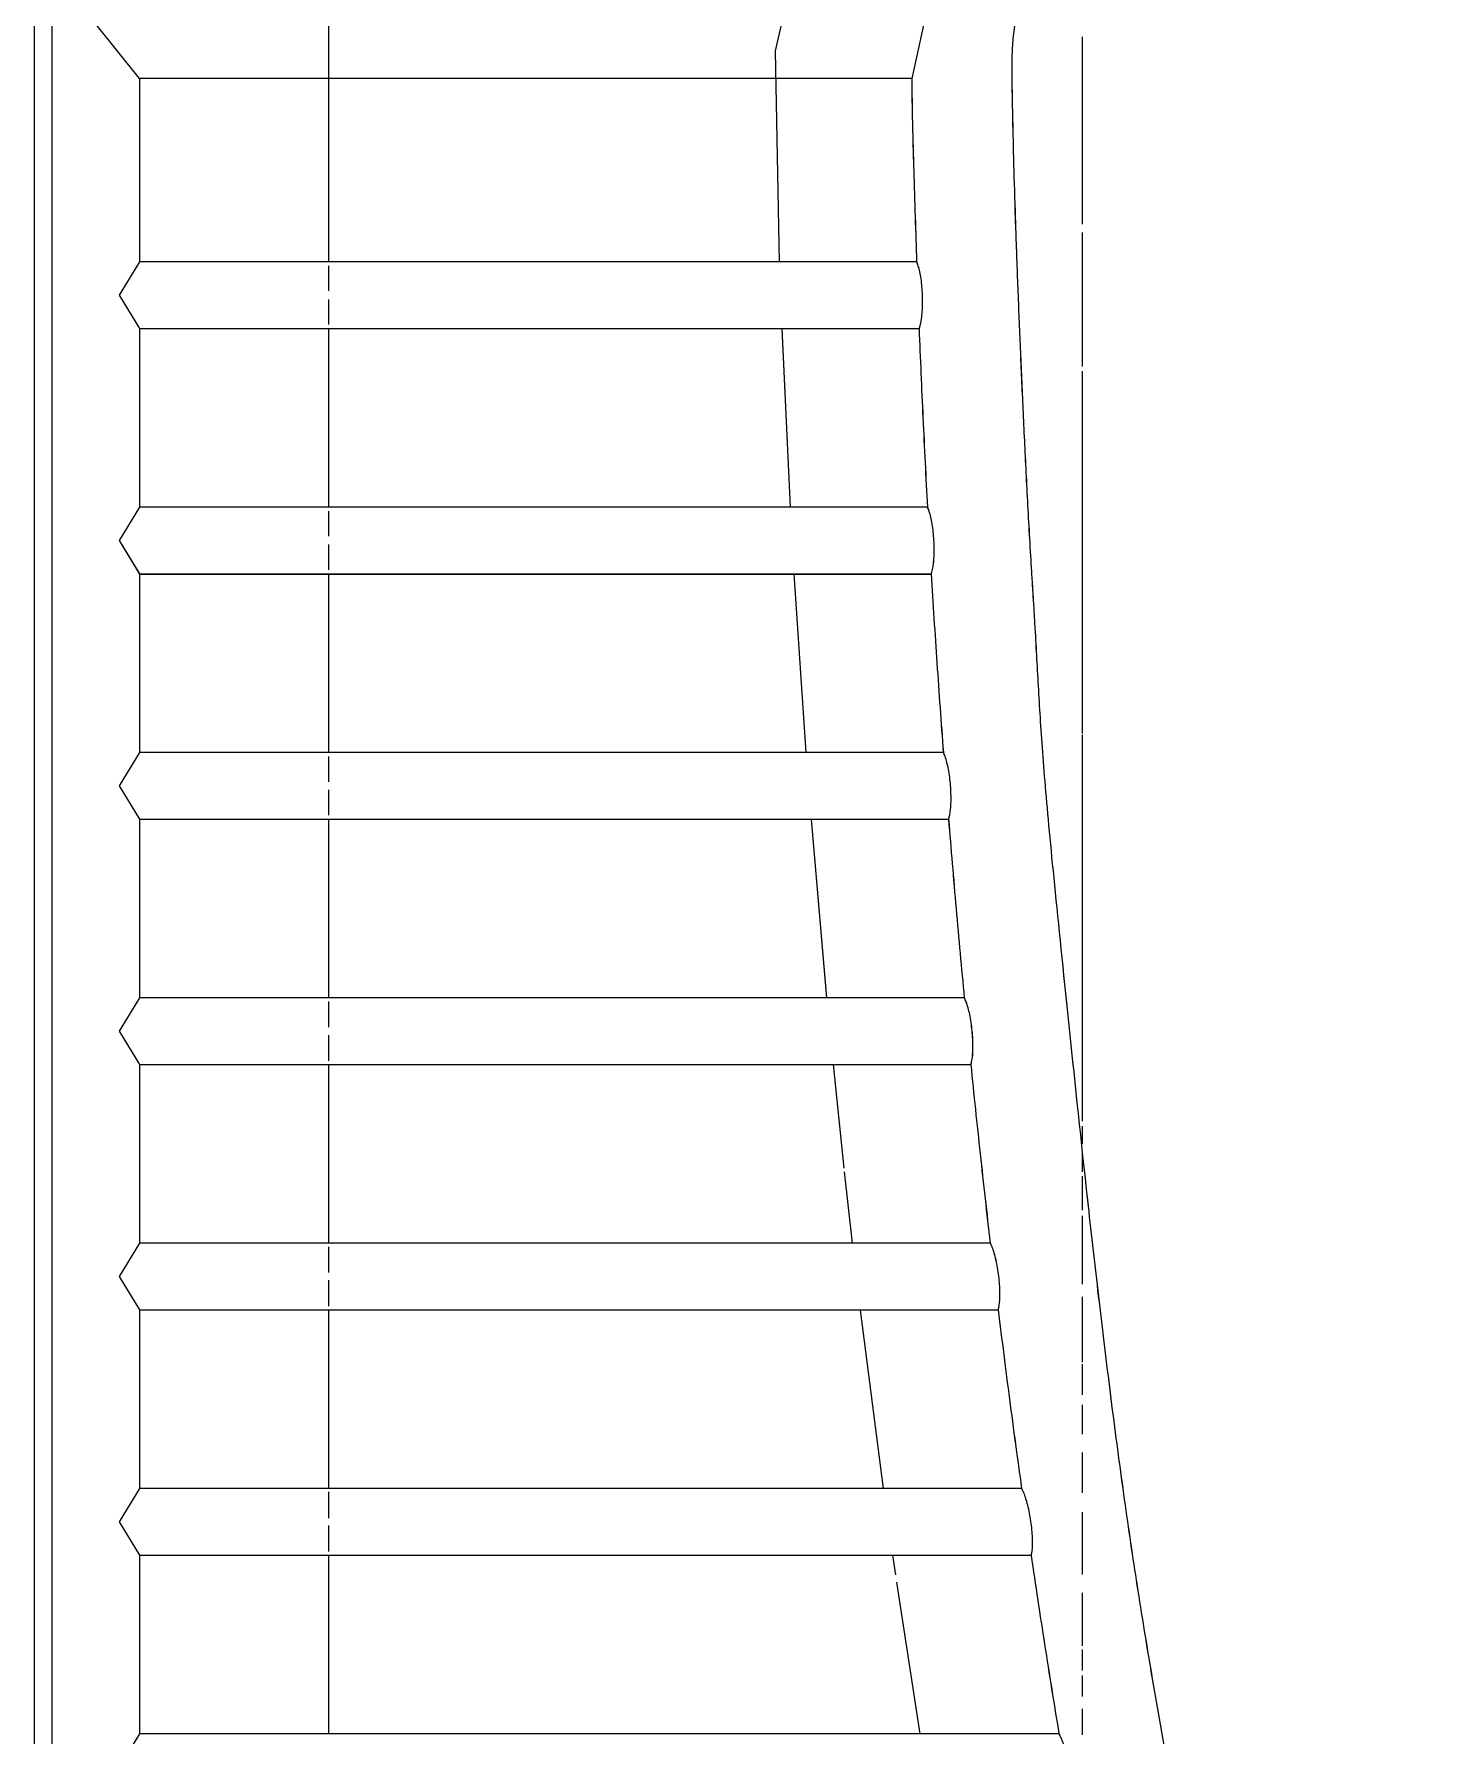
# Model space of a CAD drawing. Header units: millimetres. Extents: x -4000 to 187956, y -58990 to 162485.
# Drawn here: x 1653.1 to 1842.9, y 76780.2 to 77011.6 of the extents above; entities that cross this region are included whole.
import ezdxf

# ---------------------------------------------------------------- set-up
doc = ezdxf.new("R2010")
doc.units = ezdxf.units.MM
doc.layers.add('P-SANR-FIXT', color=6, linetype='Continuous', lineweight=9)

# ---------------------------------------------------------------- blocks, each defined once
blk = doc.blocks.new('WCPan-SquattingPan-Vitra-ArkitektSeries-5952 - CMPX502N-V869-FFS - TANG 1')
at = {"layer": 'P-SANR-FIXT', "color": 250}
for p, q in [((-252.96, 212.38), (-252.96, -390.25)), ((-238.61, 63.05), (-250.56, 77.95)), ((-250.56, 77.95), (-250.56, -314.32)), ((-133.65, 63.05), (-238.61, 63.05)), ((-238.61, 63.05), (-238.61, 38.12)), ((-133, 38.12), (-238.61, 38.12)), ((-238.61, 29.03), (-132.67, 29.03)), ((-238.61, 29.03), (-238.61, 4.77)), ((-131.54, 4.77), (-238.61, 4.77)), ((-238.61, -4.33), (-131.02, -4.33)), ((-238.61, -4.33), (-238.61, -28.59)), ((-129.37, -28.59), (-238.61, -28.59)), ((-238.61, -37.68), (-128.66, -37.68)), ((-238.61, -37.68), (-238.61, -61.94)), ((-126.53, -61.94), (-238.61, -61.94)), ((-238.61, -71.04), (-125.64, -71.04)), ((-238.61, -71.04), (-238.61, -95.3)), ((-123, -95.3), (-238.61, -95.3)), ((-238.61, -104.39), (-121.92, -104.39)), ((-238.61, -104.39), (-238.61, -128.65)), ((-118.74, -128.65), (-238.61, -128.65)), ((-238.61, -137.74), (-117.44, -137.74)), ((-238.61, -137.74), (-238.61, -162)), ((-113.66, -162), (-238.61, -162))]:
    blk.add_line(p, q, dxfattribs=at)
at = {"layer": 'P-SANR-FIXT', "color": 253}
for p, q in [((-212.88, 38.12), (-212.88, 199.94)), ((-110.49, 68.7), (-110.49, 43.23)), ((-110.49, 42.11), (-110.49, 23.87)), ((-212.88, 34.16), (-212.88, 37.56)), ((-212.88, 29.59), (-212.88, 33)), ((-212.88, 4.77), (-212.88, 29.03)), ((-150.15, 4.79), (-151.27, 29.02)), ((-110.49, 23.26), (-110.49, -26.01)), ((-212.88, 0.8), (-212.88, 4.22)), ((-212.88, -3.77), (-212.88, -0.35)), ((-212.88, -28.59), (-212.88, -4.33)), ((-148.01, -28.61), (-149.63, -4.32)), ((-110.49, -26.21), (-110.49, -78.73)), ((-212.88, -32.57), (-212.88, -29.13)), ((-212.88, -37.13), (-212.88, -33.69)), ((-212.88, -61.94), (-212.88, -37.68)), ((-145.19, -61.94), (-147.31, -37.71)), ((-212.88, -65.93), (-212.88, -62.47)), ((-212.88, -70.5), (-212.88, -67.03)), ((-212.88, -95.3), (-212.88, -71.04)), ((-142.84, -85.13), (-144.31, -71.03)), ((-141.71, -95.3), (-142.79, -85.63)), ((-212.88, -99.3), (-212.88, -95.8)), ((-212.88, -103.87), (-212.88, -100.36)), ((-212.88, -128.65), (-212.88, -104.39)), ((-137.5, -128.65), (-140.63, -104.4)), ((-212.88, -132.68), (-212.88, -129.14)), ((-212.88, -137.24), (-212.88, -133.7)), ((-212.88, -162), (-212.88, -137.74)), ((-135.84, -140.38), (-136.22, -137.75)), ((-132.5, -162.01), (-135.69, -141.39))]:
    blk.add_line(p, q, dxfattribs=at)
at = {"layer": 'P-SANR-FIXT', "color": 254}
for p, q in [((-110.49, -79.39), (-110.49, -81.79)), ((-110.49, -82.98), (-110.49, -85.63)), ((-110.49, -86.21), (-110.49, -90.81)), ((-110.49, -91.6), (-110.49, -100.9)), ((-110.49, -102.62), (-110.49, -111.48)), ((-110.49, -111.78), (-110.49, -115.92)), ((-110.49, -117.29), (-110.49, -121.28)), ((-110.49, -123.78), (-110.49, -129.27)), ((-110.49, -131.88), (-110.49, -140.37)), ((-110.49, -142.85), (-110.49, -150.05)), ((-110.49, -150.57), (-110.49, -153.42)), ((-110.49, -154.08), (-110.49, -156.95)), ((-110.49, -158.63), (-110.49, -162.15))]:
    blk.add_line(p, q, dxfattribs=at)
at = {"layer": 'P-SANR-FIXT', "color": 253, "flags": 128}
blk.add_lwpolyline([(-151.63, 38.12), (-152.19, 66.81), (-144.85, 98.72), (-125.05, 124.81), (-97.11, 142.05), (-66.3, 151.6)], dxfattribs=at)
at = {"layer": 'P-SANR-FIXT', "color": 250, "flags": 128}
for points in [[(-129.51, 77.95), (-132.07, 70.29), (-133.65, 63.06)], [(-238.61, 38.12), (-241.4, 33.57), (-238.61, 29.03)], [(-238.61, 4.77), (-241.4, 0.22), (-238.61, -4.33)], [(-238.61, -28.59), (-241.4, -33.13), (-238.61, -37.68)], [(-238.61, -61.94), (-241.4, -66.49), (-238.61, -71.04)], [(-238.61, -95.3), (-241.4, -99.84), (-238.61, -104.39)], [(-238.61, -128.65), (-241.4, -133.2), (-238.61, -137.74)], [(-238.61, -162), (-241.4, -166.55), (-238.61, -171.1)]]:
    blk.add_lwpolyline(points, dxfattribs=at)
at = {"layer": 'P-SANR-FIXT', "color": 250}
for points, knots in [([(0, -316.53), (-2.57, -316.65), (-6.63, -316.75), (-12.49, -316.73), (-17.03, -316.62), (-22.03, -316.49), (-27.44, -316.33), (-31.89, -316.08), (-35.25, -315.76), (-37.21, -315.49), (-38.69, -315.25), (-40.15, -315), (-42.63, -314.54), (-45.97, -313.77), (-49.1, -312.78), (-51.51, -311.78), (-53.28, -310.94), (-55.05, -309.93), (-57.41, -308.36), (-60.28, -306.11), (-62.85, -303.76), (-64.39, -302.23), (-65.18, -301.4), (-65.73, -300.82), (-66.22, -300.25), (-66.81, -299.51), (-67.67, -298.23), (-68.35, -296.82), (-68.87, -295.48), (-69.15, -294.67), (-69.37, -294.04), (-69.54, -293.58), (-69.69, -293.2), (-69.81, -292.91), (-69.94, -292.61), (-70.09, -292.26), (-70.31, -291.73), (-70.54, -291.12), (-70.78, -290.45), (-70.99, -289.81), (-71.19, -289.15), (-71.39, -288.44), (-71.61, -287.68), (-71.89, -286.73), (-72.14, -285.92), (-72.3, -285.45), (-72.45, -285.02), (-72.63, -284.48), (-72.87, -283.64), (-73.24, -282.3), (-73.68, -280.62), (-74.15, -278.85), (-74.56, -277.26), (-75.02, -275.49), (-75.69, -273.02), (-77.01, -268.32), (-79.26, -260.33), (-81.89, -250.19), (-84.17, -240.47), (-85.92, -232.4), (-87.84, -223.11), (-90.01, -212.53), (-92.31, -201.03), (-94.68, -188.88), (-97.05, -176.38), (-99.34, -163.8), (-101.12, -153.5), (-102.43, -145.49), (-103.34, -139.7), (-104.2, -133.91), (-105.33, -125.94), (-106.67, -115.71), (-108.18, -103.26), (-110.06, -86.83), (-112.11, -67.27), (-114.14, -47.68), (-115.47, -34.04), (-116.07, -25.77), (-116.42, -20.03), (-116.64, -15.92), (-116.84, -12.43), (-117.01, -9.49), (-117.15, -7.15), (-117.31, -4.76), (-117.5, -1.64), (-117.72, 2.21), (-117.96, 6.71), (-118.26, 12.58), (-118.59, 19.7), (-118.95, 27.84), (-119.28, 36.03), (-119.56, 44.17), (-119.79, 51.56), (-119.92, 57.74), (-120.01, 61.98), (-120.06, 64.86), (-120, 66.8), (-119.87, 68.43), (-119.72, 69.84), (-119.54, 71.34), (-119.29, 73.25), (-118.9, 75.6), (-118.22, 78.41), (-117.23, 81.3), (-115.87, 84.42), (-114.24, 87.67), (-112.35, 90.87), (-110.28, 93.84), (-107.97, 96.54), (-105.41, 99.11), (-103.13, 101.12), (-101.25, 102.65), (-100.05, 103.57), (-99.12, 104.27), (-98.24, 104.94), (-96.78, 106.05), (-94.76, 107.48), (-91.77, 109.17), (-87.62, 111.02), (-81.64, 113.31), (-74.48, 115.82), (-68.07, 117.83), (-62.99, 119.24), (-59.33, 120.14), (-55.74, 120.91), (-50.87, 121.81), (-44.72, 122.74), (-37.27, 123.6), (-29.83, 124.31), (-22.41, 124.89), (-12.48, 125.39), (-5, 125.49), (0, 125.43)], [-1, -1, -1, -1, -0.97619, -0.964286, -0.952381, -0.940476, -0.928571, -0.916667, -0.910714, -0.904762, -0.901786, -0.89881, -0.892857, -0.880952, -0.869048, -0.863095, -0.857143, -0.85119, -0.845238, -0.833333, -0.821429, -0.815476, -0.8125, -0.809524, -0.806548, -0.803571, -0.797619, -0.785714, -0.779762, -0.77381, -0.770833, -0.767857, -0.764881, -0.763393, -0.761905, -0.758929, -0.755952, -0.75, -0.744048, -0.738095, -0.732143, -0.72619, -0.720238, -0.714286, -0.708333, -0.702381, -0.696429, -0.690476, -0.684524, -0.678571, -0.672619, -0.669643, -0.666667, -0.66369, -0.660714, -0.654762, -0.642857, -0.630952, -0.625, -0.619048, -0.613095, -0.607143, -0.60119, -0.595238, -0.589286, -0.583333, -0.577381, -0.574405, -0.571429, -0.568452, -0.565476, -0.559524, -0.553571, -0.547619, -0.535714, -0.52381, -0.511905, -0.5, -0.494048, -0.488095, -0.482143, -0.479167, -0.47619, -0.473214, -0.470238, -0.464286, -0.458333, -0.452381, -0.440476, -0.428571, -0.416667, -0.404762, -0.392857, -0.380952, -0.369048, -0.357143, -0.345238, -0.339286, -0.333333, -0.327381, -0.321429, -0.309524, -0.297619, -0.285714, -0.27381, -0.261905, -0.25, -0.238095, -0.22619, -0.214286, -0.202381, -0.196429, -0.190476, -0.1875, -0.184524, -0.178571, -0.166667, -0.154762, -0.142857, -0.130952, -0.119048, -0.107143, -0.10119, -0.095238, -0.089286, -0.083333, -0.071429, -0.059524, -0.047619, -0.035714, -0.02381, 0, 0, 0, 0]), ([(-133.65, 63.06), (-133.65, 61.03), (-133.61, 58.03), (-133.49, 53.87), (-133.37, 49.49), (-133.2, 44.17), (-133.07, 40.1), (-133, 38.12)], [0, 0, 0, 0, 0.25, 0.375, 0.5, 0.75, 1, 1, 1, 1]), ([(-132.67, 29.03), (-132.53, 29.34), (-132.3, 30.29), (-132.15, 32.41), (-132.24, 34.77), (-132.49, 36.52), (-132.77, 37.58), (-132.92, 37.97), (-133, 38.12)], [0, 0, 0, 0, 0.2, 0.4, 0.6, 0.8, 0.9, 1, 1, 1, 1]), ([(-131.02, -4.33), (-130.88, -4.01), (-130.67, -3.06), (-130.57, -0.94), (-130.71, 1.43), (-131, 3.17), (-131.29, 4.22), (-131.45, 4.61), (-131.54, 4.77)], [0, 0, 0, 0, 0.2, 0.4, 0.6, 0.8, 0.9, 1, 1, 1, 1]), ([(-128.66, -37.68), (-128.54, -37.37), (-128.35, -36.41), (-128.29, -34.28), (-128.48, -31.92), (-128.8, -30.18), (-129.12, -29.13), (-129.29, -28.74), (-129.37, -28.59)], [0, 0, 0, 0, 0.2, 0.4, 0.6, 0.8, 0.9, 1, 1, 1, 1]), ([(-125.64, -71.04), (-125.52, -70.72), (-125.34, -69.76), (-125.33, -67.63), (-125.56, -65.26), (-125.92, -63.53), (-126.26, -62.49), (-126.44, -62.1), (-126.53, -61.94)], [0, 0, 0, 0, 0.2, 0.4, 0.6, 0.8, 0.9, 1, 1, 1, 1]), ([(-121.92, -104.39), (-121.8, -104.07), (-121.65, -103.11), (-121.68, -100.97), (-121.97, -98.61), (-122.36, -96.88), (-122.73, -95.84), (-122.91, -95.45), (-123, -95.3)], [0, 0, 0, 0, 0.2, 0.4, 0.6, 0.8, 0.9, 1, 1, 1, 1]), ([(-117.44, -137.74), (-117.33, -137.43), (-117.2, -136.46), (-117.28, -134.31), (-117.57, -132.35), (-117.89, -130.92), (-118.16, -129.97), (-118.45, -129.19), (-118.64, -128.81), (-118.74, -128.65)], [0, 0, 0, 0, 0.2, 0.4, 0.6, 0.7, 0.8, 0.9, 1, 1, 1, 1]), ([(-112.13, -171.1), (-112.03, -170.78), (-111.92, -169.81), (-112.06, -167.65), (-112.4, -165.69), (-112.75, -164.27), (-113.05, -163.33), (-113.36, -162.55), (-113.56, -162.16), (-113.66, -162)], [0, 0, 0, 0, 0.2, 0.4, 0.6, 0.7, 0.8, 0.9, 1, 1, 1, 1])]:
    blk.add_open_spline(points, degree=3, knots=knots, dxfattribs=at)
for points in [[(-132.67, 29.03), (-132.51, 24.99), (-132.16, 16.9), (-131.75, 8.81), (-131.54, 4.77)], [(-131.02, -4.33), (-130.78, -8.36), (-130.26, -16.46), (-129.68, -24.55), (-129.37, -28.59)], [(-128.66, -37.68), (-128.34, -41.67), (-127.65, -49.83), (-126.91, -57.92), (-126.53, -61.94)], [(-125.64, -71.04), (-125.23, -75.08), (-124.38, -83.17), (-123.47, -91.26), (-123, -95.3)], [(-121.92, -104.39), (-121.42, -108.44), (-120.4, -116.53), (-119.3, -124.61), (-118.74, -128.65)], [(-117.44, -137.75), (-116.85, -141.8), (-115.62, -149.89), (-114.33, -157.97), (-113.66, -162.01)]]:
    blk.add_open_spline(points, degree=3, dxfattribs=at)
blk = doc.blocks.new('CMF2_NHAXUONG_A_rvt-1-FFS - TANG 1')
at = {"layer": 'P-SANR-FIXT', "color": 250}
for p, q in [((1653.08, 77154.88), (1653.08, 76552.26)), ((1667.43, 77005.55), (1655.48, 77020.45)), ((1655.48, 77020.45), (1655.48, 76628.18)), ((1772.39, 77005.55), (1667.43, 77005.55)), ((1667.43, 77005.55), (1667.43, 76980.63)), ((1773.04, 76980.63), (1667.43, 76980.63)), ((1667.43, 76971.53), (1773.37, 76971.53)), ((1667.43, 76971.53), (1667.43, 76947.27)), ((1774.5, 76947.27), (1667.43, 76947.27)), ((1667.43, 76938.18), (1775.02, 76938.18)), ((1667.43, 76938.18), (1667.43, 76913.92)), ((1776.66, 76913.92), (1667.43, 76913.92)), ((1667.43, 76904.82), (1777.37, 76904.82)), ((1667.43, 76904.82), (1667.43, 76880.56)), ((1779.51, 76880.56), (1667.43, 76880.56)), ((1667.43, 76871.47), (1780.4, 76871.47)), ((1667.43, 76871.47), (1667.43, 76847.21)), ((1783.03, 76847.21), (1667.43, 76847.21)), ((1667.43, 76838.11), (1784.12, 76838.11)), ((1667.43, 76838.11), (1667.43, 76813.85)), ((1787.3, 76813.85), (1667.43, 76813.85)), ((1667.43, 76804.76), (1788.6, 76804.76)), ((1667.43, 76804.76), (1667.43, 76780.5)), ((1792.38, 76780.5), (1667.43, 76780.5))]:
    blk.add_line(p, q, dxfattribs=at)
at = {"layer": 'P-SANR-FIXT', "color": 253}
for p, q in [((1693.15, 76980.63), (1693.15, 77142.44)), ((1795.54, 77011.2), (1795.54, 76985.73)), ((1795.54, 76984.62), (1795.54, 76966.37)), ((1693.15, 76976.66), (1693.15, 76980.06)), ((1693.15, 76972.1), (1693.15, 76975.5)), ((1693.15, 76947.27), (1693.15, 76971.53)), ((1755.89, 76947.29), (1754.77, 76971.53)), ((1795.54, 76965.77), (1795.54, 76916.49)), ((1693.15, 76943.3), (1693.15, 76946.72)), ((1693.15, 76938.74), (1693.15, 76942.16)), ((1693.15, 76913.92), (1693.15, 76938.18)), ((1758.03, 76913.9), (1756.4, 76938.19)), ((1795.54, 76916.29), (1795.54, 76863.78)), ((1693.15, 76909.94), (1693.15, 76913.38)), ((1693.15, 76905.37), (1693.15, 76908.82)), ((1693.15, 76880.56), (1693.15, 76904.82)), ((1760.84, 76880.57), (1758.73, 76904.8)), ((1693.15, 76876.57), (1693.15, 76880.04)), ((1693.15, 76872), (1693.15, 76875.48)), ((1693.15, 76847.21), (1693.15, 76871.47)), ((1763.19, 76857.38), (1761.73, 76871.48)), ((1764.33, 76847.2), (1763.25, 76856.87)), ((1693.15, 76843.2), (1693.15, 76846.7)), ((1693.15, 76838.63), (1693.15, 76842.14)), ((1693.15, 76813.85), (1693.15, 76838.11)), ((1768.53, 76813.85), (1765.41, 76838.1)), ((1693.15, 76809.83), (1693.15, 76813.36)), ((1693.15, 76805.26), (1693.15, 76808.81)), ((1693.15, 76780.5), (1693.15, 76804.76)), ((1770.2, 76802.12), (1769.82, 76804.75)), ((1773.54, 76780.5), (1770.35, 76801.11))]:
    blk.add_line(p, q, dxfattribs=at)
at = {"layer": 'P-SANR-FIXT', "color": 254}
for p, q in [((1795.54, 76863.12), (1795.54, 76860.71)), ((1795.54, 76859.53), (1795.54, 76856.88)), ((1795.54, 76856.29), (1795.54, 76851.69)), ((1795.54, 76850.9), (1795.54, 76841.61)), ((1795.54, 76839.88), (1795.54, 76831.02)), ((1795.54, 76830.72), (1795.54, 76826.58)), ((1795.54, 76825.21), (1795.54, 76821.22)), ((1795.54, 76818.72), (1795.54, 76813.23)), ((1795.54, 76810.62), (1795.54, 76802.13)), ((1795.54, 76799.65), (1795.54, 76792.46)), ((1795.54, 76791.93), (1795.54, 76789.09)), ((1795.54, 76788.42), (1795.54, 76785.56)), ((1795.54, 76783.88), (1795.54, 76780.35))]:
    blk.add_line(p, q, dxfattribs=at)
at = {"layer": 'P-SANR-FIXT', "color": 253, "flags": 128}
blk.add_lwpolyline([(1754.4, 76980.62), (1753.85, 77009.31), (1761.19, 77041.22), (1780.98, 77067.31), (1808.93, 77084.55), (1839.73, 77094.1)], dxfattribs=at)
at = {"layer": 'P-SANR-FIXT', "color": 250, "flags": 128}
for points in [[(1776.53, 77020.45), (1773.96, 77012.79), (1772.39, 77005.56)], [(1667.43, 76980.63), (1664.63, 76976.08), (1667.43, 76971.53)], [(1667.43, 76947.27), (1664.63, 76942.72), (1667.43, 76938.18)], [(1667.43, 76913.92), (1664.63, 76909.37), (1667.43, 76904.82)], [(1667.43, 76880.56), (1664.63, 76876.01), (1667.43, 76871.47)], [(1667.43, 76847.21), (1664.63, 76842.66), (1667.43, 76838.11)], [(1667.43, 76813.85), (1664.63, 76809.31), (1667.43, 76804.76)], [(1667.43, 76780.5), (1664.63, 76775.95), (1667.43, 76771.4)]]:
    blk.add_lwpolyline(points, dxfattribs=at)
at = {"layer": 'P-SANR-FIXT', "color": 250}
for points, knots in [([(1906.04, 76625.97), (1903.47, 76625.85), (1899.41, 76625.75), (1893.55, 76625.78), (1889.01, 76625.89), (1884.01, 76626.01), (1878.6, 76626.17), (1874.15, 76626.43), (1870.79, 76626.75), (1868.83, 76627.01), (1867.34, 76627.26), (1865.88, 76627.5), (1863.41, 76627.96), (1860.07, 76628.73), (1856.94, 76629.73), (1854.52, 76630.72), (1852.76, 76631.56), (1850.99, 76632.57), (1848.63, 76634.14), (1845.76, 76636.39), (1843.19, 76638.74), (1841.65, 76640.28), (1840.86, 76641.1), (1840.31, 76641.69), (1839.82, 76642.25), (1839.23, 76643), (1838.37, 76644.28), (1837.69, 76645.68), (1837.17, 76647.02), (1836.89, 76647.83), (1836.66, 76648.46), (1836.5, 76648.92), (1836.35, 76649.3), (1836.23, 76649.6), (1836.1, 76649.89), (1835.95, 76650.25), (1835.73, 76650.78), (1835.49, 76651.38), (1835.26, 76652.05), (1835.05, 76652.7), (1834.85, 76653.35), (1834.65, 76654.06), (1834.43, 76654.82), (1834.15, 76655.78), (1833.9, 76656.58), (1833.73, 76657.06), (1833.59, 76657.48), (1833.41, 76658.02), (1833.17, 76658.87), (1832.8, 76660.2), (1832.35, 76661.88), (1831.89, 76663.66), (1831.48, 76665.25), (1831.02, 76667.02), (1830.35, 76669.48), (1829.03, 76674.19), (1826.78, 76682.17), (1824.15, 76692.32), (1821.87, 76702.03), (1820.12, 76710.1), (1818.2, 76719.39), (1816.03, 76729.97), (1813.73, 76741.47), (1811.35, 76753.62), (1808.98, 76766.13), (1806.69, 76778.71), (1804.91, 76789), (1803.6, 76797.01), (1802.69, 76802.8), (1801.83, 76808.59), (1800.71, 76816.57), (1799.37, 76826.79), (1797.85, 76839.24), (1795.98, 76855.68), (1793.93, 76875.24), (1791.9, 76894.82), (1790.57, 76908.47), (1789.97, 76916.74), (1789.62, 76922.47), (1789.39, 76926.58), (1789.2, 76930.07), (1789.03, 76933.01), (1788.88, 76935.35), (1788.73, 76937.74), (1788.54, 76940.87), (1788.32, 76944.71), (1788.07, 76949.21), (1787.78, 76955.08), (1787.44, 76962.21), (1787.09, 76970.34), (1786.76, 76978.54), (1786.47, 76986.67), (1786.25, 76994.06), (1786.11, 77000.25), (1786.03, 77004.49), (1785.98, 77007.36), (1786.04, 77009.3), (1786.17, 77010.94), (1786.32, 77012.34), (1786.5, 77013.85), (1786.75, 77015.76), (1787.14, 77018.1), (1787.82, 77020.91), (1788.81, 77023.8), (1790.17, 77026.93), (1791.8, 77030.17), (1793.69, 77033.38), (1795.76, 77036.34), (1798.06, 77039.04), (1800.63, 77041.62), (1802.91, 77043.63), (1804.78, 77045.15), (1805.98, 77046.07), (1806.92, 77046.78), (1807.8, 77047.45), (1809.25, 77048.55), (1811.28, 77049.98), (1814.27, 77051.67), (1818.42, 77053.52), (1824.4, 77055.81), (1831.56, 77058.32), (1837.97, 77060.33), (1843.04, 77061.74), (1846.71, 77062.65), (1850.3, 77063.41), (1855.17, 77064.32), (1861.32, 77065.24), (1868.77, 77066.1), (1876.21, 77066.81), (1883.63, 77067.4), (1893.56, 77067.9), (1901.04, 77067.99), (1906.04, 77067.93)], [-1, -1, -1, -1, -0.97619, -0.964286, -0.952381, -0.940476, -0.928571, -0.916667, -0.910714, -0.904762, -0.901786, -0.89881, -0.892857, -0.880952, -0.869048, -0.863095, -0.857143, -0.85119, -0.845238, -0.833333, -0.821429, -0.815476, -0.8125, -0.809524, -0.806548, -0.803571, -0.797619, -0.785714, -0.779762, -0.77381, -0.770833, -0.767857, -0.764881, -0.763393, -0.761905, -0.758929, -0.755952, -0.75, -0.744048, -0.738095, -0.732143, -0.72619, -0.720238, -0.714286, -0.708333, -0.702381, -0.696429, -0.690476, -0.684524, -0.678571, -0.672619, -0.669643, -0.666667, -0.66369, -0.660714, -0.654762, -0.642857, -0.630952, -0.625, -0.619048, -0.613095, -0.607143, -0.60119, -0.595238, -0.589286, -0.583333, -0.577381, -0.574405, -0.571429, -0.568452, -0.565476, -0.559524, -0.553571, -0.547619, -0.535714, -0.52381, -0.511905, -0.5, -0.494048, -0.488095, -0.482143, -0.479167, -0.47619, -0.473214, -0.470238, -0.464286, -0.458333, -0.452381, -0.440476, -0.428571, -0.416667, -0.404762, -0.392857, -0.380952, -0.369048, -0.357143, -0.345238, -0.339286, -0.333333, -0.327381, -0.321429, -0.309524, -0.297619, -0.285714, -0.27381, -0.261905, -0.25, -0.238095, -0.22619, -0.214286, -0.202381, -0.196429, -0.190476, -0.1875, -0.184524, -0.178571, -0.166667, -0.154762, -0.142857, -0.130952, -0.119048, -0.107143, -0.10119, -0.095238, -0.089286, -0.083333, -0.071429, -0.059524, -0.047619, -0.035714, -0.02381, 0, 0, 0, 0]), ([(1772.39, 77005.56), (1772.38, 77003.53), (1772.43, 77000.54), (1772.54, 76996.38), (1772.67, 76991.99), (1772.83, 76986.67), (1772.97, 76982.61), (1773.04, 76980.63)], [0, 0, 0, 0, 0.25, 0.375, 0.5, 0.75, 1, 1, 1, 1]), ([(1773.37, 76971.53), (1773.51, 76971.84), (1773.74, 76972.79), (1773.89, 76974.91), (1773.8, 76977.28), (1773.55, 76979.02), (1773.27, 76980.08), (1773.12, 76980.47), (1773.04, 76980.63)], [0, 0, 0, 0, 0.2, 0.4, 0.6, 0.8, 0.9, 1, 1, 1, 1]), ([(1775.02, 76938.18), (1775.15, 76938.49), (1775.36, 76939.44), (1775.47, 76941.57), (1775.33, 76943.93), (1775.04, 76945.67), (1774.75, 76946.73), (1774.59, 76947.12), (1774.5, 76947.27)], [0, 0, 0, 0, 0.2, 0.4, 0.6, 0.8, 0.9, 1, 1, 1, 1]), ([(1777.37, 76904.82), (1777.5, 76905.14), (1777.69, 76906.09), (1777.75, 76908.22), (1777.56, 76910.59), (1777.24, 76912.32), (1776.92, 76913.37), (1776.75, 76913.76), (1776.66, 76913.92)], [0, 0, 0, 0, 0.2, 0.4, 0.6, 0.8, 0.9, 1, 1, 1, 1]), ([(1780.4, 76871.47), (1780.52, 76871.78), (1780.69, 76872.74), (1780.71, 76874.88), (1780.47, 76877.24), (1780.12, 76878.97), (1779.78, 76880.02), (1779.6, 76880.41), (1779.51, 76880.56)], [0, 0, 0, 0, 0.2, 0.4, 0.6, 0.8, 0.9, 1, 1, 1, 1]), ([(1784.12, 76838.11), (1784.23, 76838.43), (1784.39, 76839.39), (1784.36, 76841.53), (1784.07, 76843.89), (1783.67, 76845.62), (1783.31, 76846.66), (1783.13, 76847.05), (1783.03, 76847.21)], [0, 0, 0, 0, 0.2, 0.4, 0.6, 0.8, 0.9, 1, 1, 1, 1]), ([(1788.6, 76804.76), (1788.71, 76805.08), (1788.84, 76806.04), (1788.75, 76808.19), (1788.47, 76810.15), (1788.15, 76811.58), (1787.88, 76812.53), (1787.59, 76813.31), (1787.4, 76813.7), (1787.3, 76813.85)], [0, 0, 0, 0, 0.2, 0.4, 0.6, 0.7, 0.8, 0.9, 1, 1, 1, 1]), ([(1793.91, 76771.4), (1794.01, 76771.72), (1794.12, 76772.7), (1793.98, 76774.85), (1793.64, 76776.81), (1793.29, 76778.23), (1792.99, 76779.18), (1792.68, 76779.96), (1792.48, 76780.34), (1792.38, 76780.5)], [0, 0, 0, 0, 0.2, 0.4, 0.6, 0.7, 0.8, 0.9, 1, 1, 1, 1])]:
    blk.add_open_spline(points, degree=3, knots=knots, dxfattribs=at)
for points in [[(1773.37, 76971.53), (1773.53, 76967.5), (1773.88, 76959.4), (1774.28, 76951.31), (1774.5, 76947.27)], [(1775.02, 76938.18), (1775.26, 76934.14), (1775.78, 76926.05), (1776.36, 76917.95), (1776.66, 76913.92)], [(1777.37, 76904.82), (1777.7, 76900.83), (1778.39, 76892.67), (1779.13, 76884.58), (1779.51, 76880.56)], [(1780.4, 76871.47), (1780.81, 76867.42), (1781.66, 76859.33), (1782.56, 76851.25), (1783.03, 76847.21)], [(1784.12, 76838.11), (1784.62, 76834.06), (1785.64, 76825.97), (1786.73, 76817.89), (1787.3, 76813.85)], [(1788.6, 76804.76), (1789.19, 76800.71), (1790.41, 76792.61), (1791.71, 76784.53), (1792.38, 76780.5)]]:
    blk.add_open_spline(points, degree=3, dxfattribs=at)
at = {"layer": 'P-SANR-FIXT', "color": 250, "lineweight": 9}
blk.add_blockref('WCPan-SquattingPan-Vitra-ArkitektSeries-5952 - CMPX502N-V869-FFS - TANG 1', (1906.04, 76942.5), dxfattribs=at)

msp = doc.modelspace()

# ---------------------------------------------------------------- block references
at = {"lineweight": 5}
msp.add_blockref('CMF2_NHAXUONG_A_rvt-1-FFS - TANG 1', (0, 0), dxfattribs=at)

doc.saveas('drawing.dxf')
